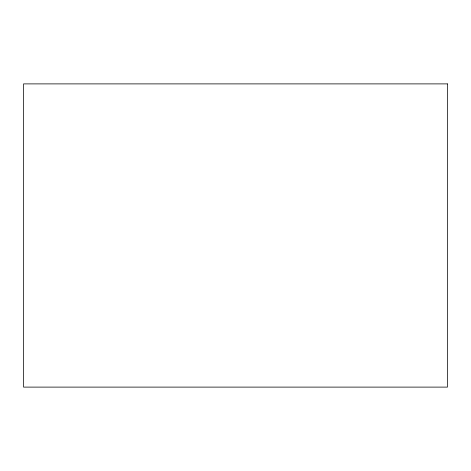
<?xml version="1.0" encoding="UTF-8"?>
<svg xmlns="http://www.w3.org/2000/svg" width="471" height="471" viewBox="0 0 471 471"><rect width="100%" height="100%" fill="white"/><g stroke="black" fill="none" stroke-linecap="round" stroke-linejoin="round"><path stroke-width="0.71" d="M447.45 83.891L23.55 83.891L23.55 387.109L447.45 387.109L447.45 83.891"/></g></svg>
